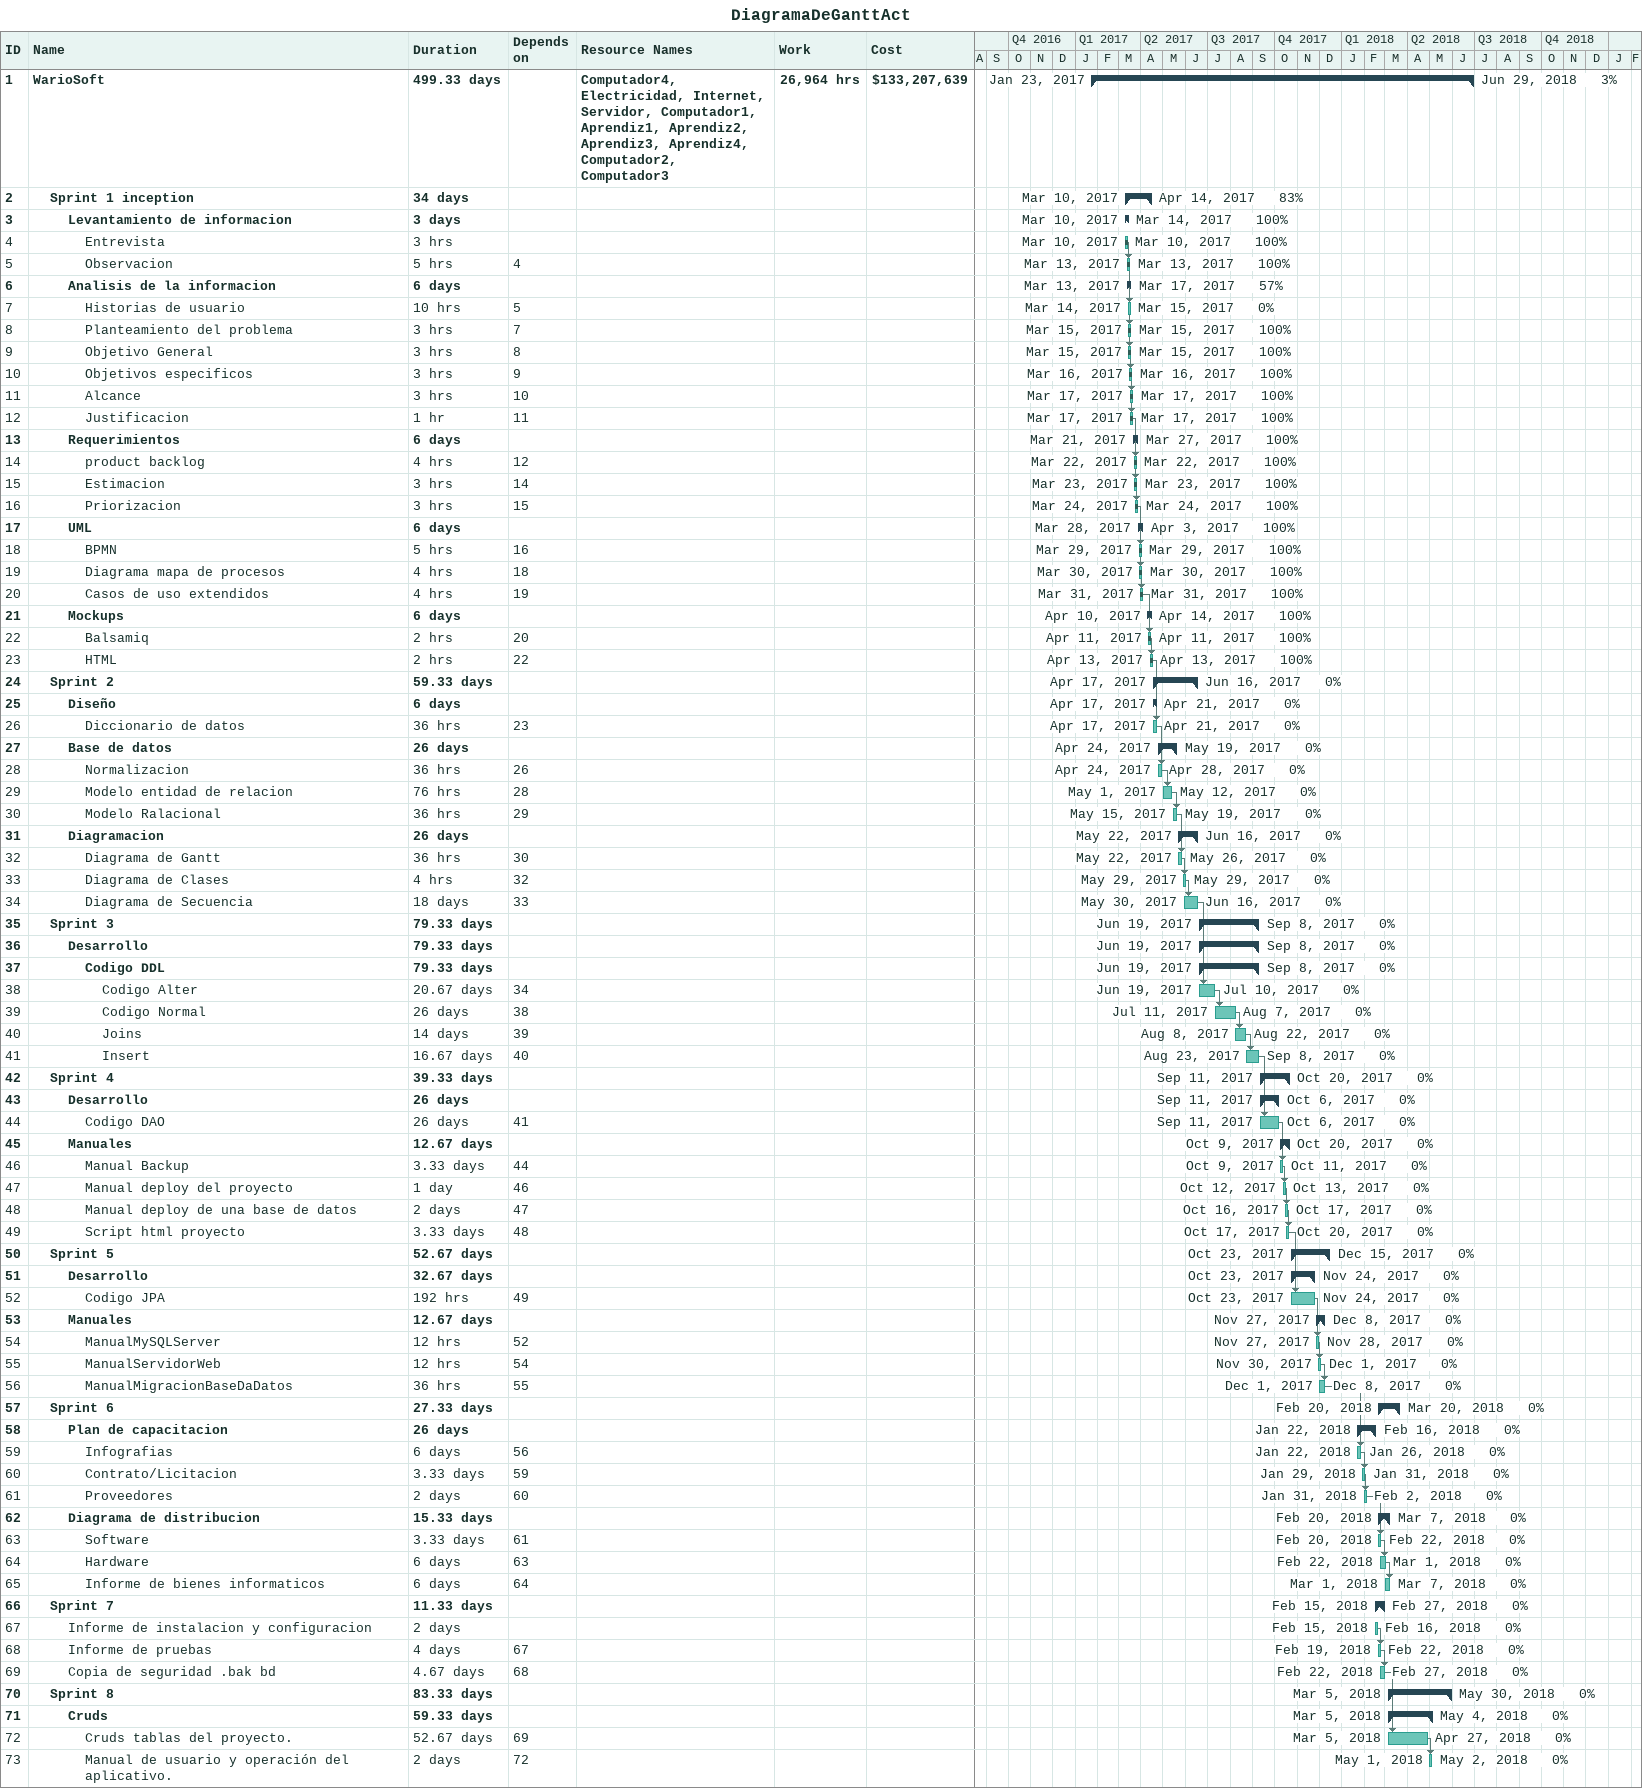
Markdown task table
DiagramaDeGanttAct

| ID | Level | Task | Duration | Start | Finish | Predecessors | Resources | % complete | Work (h) | Cost ($) |
|---|---|---|---|---|---|---|---|---|---|---|
| 1 | 1 | **WarioSoft** | 499.33d | 2017-01-23 | 2018-06-29 |  | Computador4, Electricidad, Internet, Servidor, Computador1, Aprendiz1, Aprendiz2, Aprendiz3, Aprendiz4, Computador2, Computador3 | 3 | 26964 | 133207639 |
| 2 | 2 | **Sprint 1 inception** | 34d | 2017-03-10 | 2017-04-14 |  |  | 83 |  |  |
| 3 | 3 | **Levantamiento de informacion** | 3d | 2017-03-10 | 2017-03-14 |  |  | 100 |  |  |
| 4 | 4 | Entrevista | 3h | 2017-03-10 | 2017-03-10 |  |  | 100 |  |  |
| 5 | 4 | Observacion | 5h | 2017-03-13 | 2017-03-13 | 4 |  | 100 |  |  |
| 6 | 3 | **Analisis de la informacion** | 6d | 2017-03-13 | 2017-03-17 |  |  | 57 |  |  |
| 7 | 4 | Historias de usuario | 10h | 2017-03-14 | 2017-03-15 | 5 |  | 0 |  |  |
| 8 | 4 | Planteamiento del problema | 3h | 2017-03-15 | 2017-03-15 | 7 |  | 100 |  |  |
| 9 | 4 | Objetivo General | 3h | 2017-03-15 | 2017-03-15 | 8 |  | 100 |  |  |
| 10 | 4 | Objetivos especificos | 3h | 2017-03-16 | 2017-03-16 | 9 |  | 100 |  |  |
| 11 | 4 | Alcance | 3h | 2017-03-17 | 2017-03-17 | 10 |  | 100 |  |  |
| 12 | 4 | Justificacion | 1h | 2017-03-17 | 2017-03-17 | 11 |  | 100 |  |  |
| 13 | 3 | **Requerimientos** | 6d | 2017-03-21 | 2017-03-27 |  |  | 100 |  |  |
| 14 | 4 | product backlog | 4h | 2017-03-22 | 2017-03-22 | 12 |  | 100 |  |  |
| 15 | 4 | Estimacion | 3h | 2017-03-23 | 2017-03-23 | 14 |  | 100 |  |  |
| 16 | 4 | Priorizacion | 3h | 2017-03-24 | 2017-03-24 | 15 |  | 100 |  |  |
| 17 | 3 | **UML** | 6d | 2017-03-28 | 2017-04-03 |  |  | 100 |  |  |
| 18 | 4 | BPMN | 5h | 2017-03-29 | 2017-03-29 | 16 |  | 100 |  |  |
| 19 | 4 | Diagrama mapa de procesos | 4h | 2017-03-30 | 2017-03-30 | 18 |  | 100 |  |  |
| 20 | 4 | Casos de uso extendidos | 4h | 2017-03-31 | 2017-03-31 | 19 |  | 100 |  |  |
| 21 | 3 | **Mockups** | 6d | 2017-04-10 | 2017-04-14 |  |  | 100 |  |  |
| 22 | 4 | Balsamiq | 2h | 2017-04-11 | 2017-04-11 | 20 |  | 100 |  |  |
| 23 | 4 | HTML | 2h | 2017-04-13 | 2017-04-13 | 22 |  | 100 |  |  |
| 24 | 2 | **Sprint 2** | 59.33d | 2017-04-17 | 2017-06-16 |  |  | 0 |  |  |
| 25 | 3 | **Diseño** | 6d | 2017-04-17 | 2017-04-21 |  |  | 0 |  |  |
| 26 | 4 | Diccionario de datos | 36h | 2017-04-17 | 2017-04-21 | 23 |  | 0 |  |  |
| 27 | 3 | **Base de datos** | 26d | 2017-04-24 | 2017-05-19 |  |  | 0 |  |  |
| 28 | 4 | Normalizacion | 36h | 2017-04-24 | 2017-04-28 | 26 |  | 0 |  |  |
| 29 | 4 | Modelo entidad de relacion | 76h | 2017-05-01 | 2017-05-12 | 28 |  | 0 |  |  |
| 30 | 4 | Modelo Ralacional | 36h | 2017-05-15 | 2017-05-19 | 29 |  | 0 |  |  |
| 31 | 3 | **Diagramacion** | 26d | 2017-05-22 | 2017-06-16 |  |  | 0 |  |  |
| 32 | 4 | Diagrama de Gantt | 36h | 2017-05-22 | 2017-05-26 | 30 |  | 0 |  |  |
| 33 | 4 | Diagrama de Clases | 4h | 2017-05-29 | 2017-05-29 | 32 |  | 0 |  |  |
| 34 | 4 | Diagrama de Secuencia | 18d | 2017-05-30 | 2017-06-16 | 33 |  | 0 |  |  |
| 35 | 2 | **Sprint 3** | 79.33d | 2017-06-19 | 2017-09-08 |  |  | 0 |  |  |
| 36 | 3 | **Desarrollo** | 79.33d | 2017-06-19 | 2017-09-08 |  |  | 0 |  |  |
| 37 | 4 | **Codigo DDL** | 79.33d | 2017-06-19 | 2017-09-08 |  |  | 0 |  |  |
| 38 | 5 | Codigo Alter | 20.67d | 2017-06-19 | 2017-07-10 | 34 |  | 0 |  |  |
| 39 | 5 | Codigo Normal | 26d | 2017-07-11 | 2017-08-07 | 38 |  | 0 |  |  |
| 40 | 5 | Joins | 14d | 2017-08-08 | 2017-08-22 | 39 |  | 0 |  |  |
| 41 | 5 | Insert | 16.67d | 2017-08-23 | 2017-09-08 | 40 |  | 0 |  |  |
| 42 | 2 | **Sprint 4** | 39.33d | 2017-09-11 | 2017-10-20 |  |  | 0 |  |  |
| 43 | 3 | **Desarrollo** | 26d | 2017-09-11 | 2017-10-06 |  |  | 0 |  |  |
| 44 | 4 | Codigo DAO | 26d | 2017-09-11 | 2017-10-06 | 41 |  | 0 |  |  |
| 45 | 3 | **Manuales** | 12.67d | 2017-10-09 | 2017-10-20 |  |  | 0 |  |  |
| 46 | 4 | Manual Backup | 3.33d | 2017-10-09 | 2017-10-11 | 44 |  | 0 |  |  |
| 47 | 4 | Manual deploy del proyecto | 1d | 2017-10-12 | 2017-10-13 | 46 |  | 0 |  |  |
| 48 | 4 | Manual deploy de una base de datos | 2d | 2017-10-16 | 2017-10-17 | 47 |  | 0 |  |  |
| 49 | 4 | Script html proyecto | 3.33d | 2017-10-17 | 2017-10-20 | 48 |  | 0 |  |  |
| 50 | 2 | **Sprint 5** | 52.67d | 2017-10-23 | 2017-12-15 |  |  | 0 |  |  |
| 51 | 3 | **Desarrollo** | 32.67d | 2017-10-23 | 2017-11-24 |  |  | 0 |  |  |
| 52 | 4 | Codigo JPA | 192h | 2017-10-23 | 2017-11-24 | 49 |  | 0 |  |  |
| 53 | 3 | **Manuales** | 12.67d | 2017-11-27 | 2017-12-08 |  |  | 0 |  |  |
| 54 | 4 | ManualMySQLServer | 12h | 2017-11-27 | 2017-11-28 | 52 |  | 0 |  |  |
| 55 | 4 | ManualServidorWeb | 12h | 2017-11-30 | 2017-12-01 | 54 |  | 0 |  |  |
| 56 | 4 | ManualMigracionBaseDaDatos | 36h | 2017-12-01 | 2017-12-08 | 55 |  | 0 |  |  |
| 57 | 2 | **Sprint 6** | 27.33d | 2018-02-20 | 2018-03-20 |  |  | 0 |  |  |
| 58 | 3 | **Plan de capacitacion** | 26d | 2018-01-22 | 2018-02-16 |  |  | 0 |  |  |
| 59 | 4 | Infografias | 6d | 2018-01-22 | 2018-01-26 | 56 |  | 0 |  |  |
| 60 | 4 | Contrato/Licitacion | 3.33d | 2018-01-29 | 2018-01-31 | 59 |  | 0 |  |  |
| 61 | 4 | Proveedores | 2d | 2018-01-31 | 2018-02-02 | 60 |  | 0 |  |  |
| 62 | 3 | **Diagrama de distribucion** | 15.33d | 2018-02-20 | 2018-03-07 |  |  | 0 |  |  |
| 63 | 4 | Software | 3.33d | 2018-02-20 | 2018-02-22 | 61 |  | 0 |  |  |
| 64 | 4 | Hardware | 6d | 2018-02-22 | 2018-03-01 | 63 |  | 0 |  |  |
| 65 | 4 | Informe de bienes informaticos | 6d | 2018-03-01 | 2018-03-07 | 64 |  | 0 |  |  |
| 66 | 2 | **Sprint 7** | 11.33d | 2018-02-15 | 2018-02-27 |  |  | 0 |  |  |
| 67 | 3 | Informe de instalacion y configuracion | 2d | 2018-02-15 | 2018-02-16 |  |  | 0 |  |  |
| 68 | 3 | Informe de pruebas | 4d | 2018-02-19 | 2018-02-22 | 67 |  | 0 |  |  |
| 69 | 3 | Copia de seguridad .bak bd | 4.67d | 2018-02-22 | 2018-02-27 | 68 |  | 0 |  |  |
| 70 | 2 | **Sprint 8** | 83.33d | 2018-03-05 | 2018-05-30 |  |  | 0 |  |  |
| 71 | 3 | **Cruds** | 59.33d | 2018-03-05 | 2018-05-04 |  |  | 0 |  |  |
| 72 | 4 | Cruds tablas del proyecto. | 52.67d | 2018-03-05 | 2018-04-27 | 69 |  | 0 |  |  |
| 73 | 4 | Manual de usuario y operación del aplicativo. | 2d | 2018-05-01 | 2018-05-02 | 72 |  | 0 |  |  |
